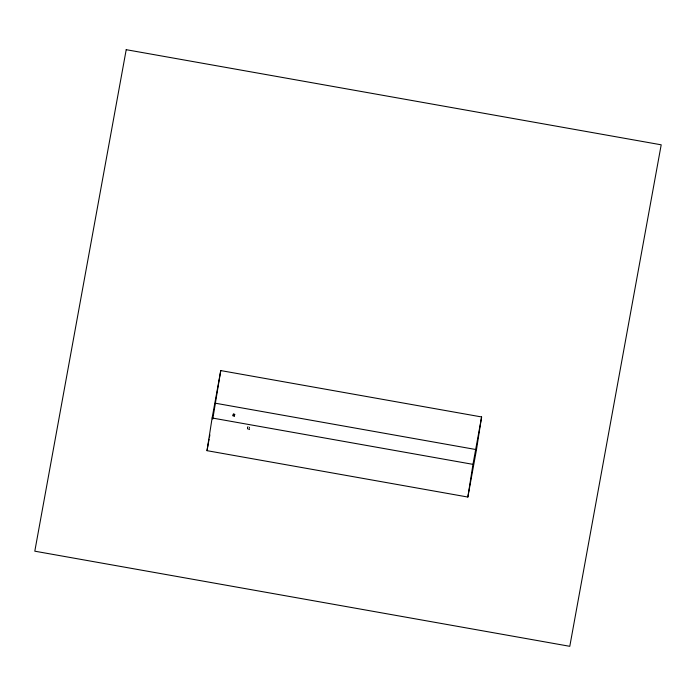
<?xml version="1.0" encoding="UTF-8"?>
<svg xmlns="http://www.w3.org/2000/svg" width="696" height="696" viewBox="0 0 696 696"><rect width="100%" height="100%" fill="white"/><g stroke="black" fill="none" stroke-linecap="round" stroke-linejoin="round"><path stroke-width="0.52" stroke-dasharray="3.48 2.61" d="M249.586 427.17L249.133 429.797L247.15 429.441L247.28 428.614L247.602 426.813L249.586 427.17L249.455 427.996L247.48 427.64L247.602 426.813M249.133 429.797L249.264 428.971L247.28 428.614M247.15 429.441L247.48 427.64"/><path stroke-width="1.04" d="M207.008 450.669L212.123 417.983L220.762 370.577L481.606 416.956L476.49 449.642L467.851 497.048L207.008 450.669L209.122 439.08M212.767 419.07L220.762 370.577M233.073 415.825L233.16 415.277L234.465 415.512L234.378 416.06L233.073 415.825L233.377 414.094L234.683 414.329L234.595 414.868M233.29 414.642L233.377 414.094M467.851 497.048L472.967 464.354L481.606 416.956M209.505 436.975L209.887 434.87M234.378 416.06L234.683 414.329M215.647 403.262L476.49 449.642M212.123 417.983L472.967 464.354M126.211 49.686L34.8 551.188L569.789 646.314L661.2 144.811L126.211 49.686"/></g></svg>
